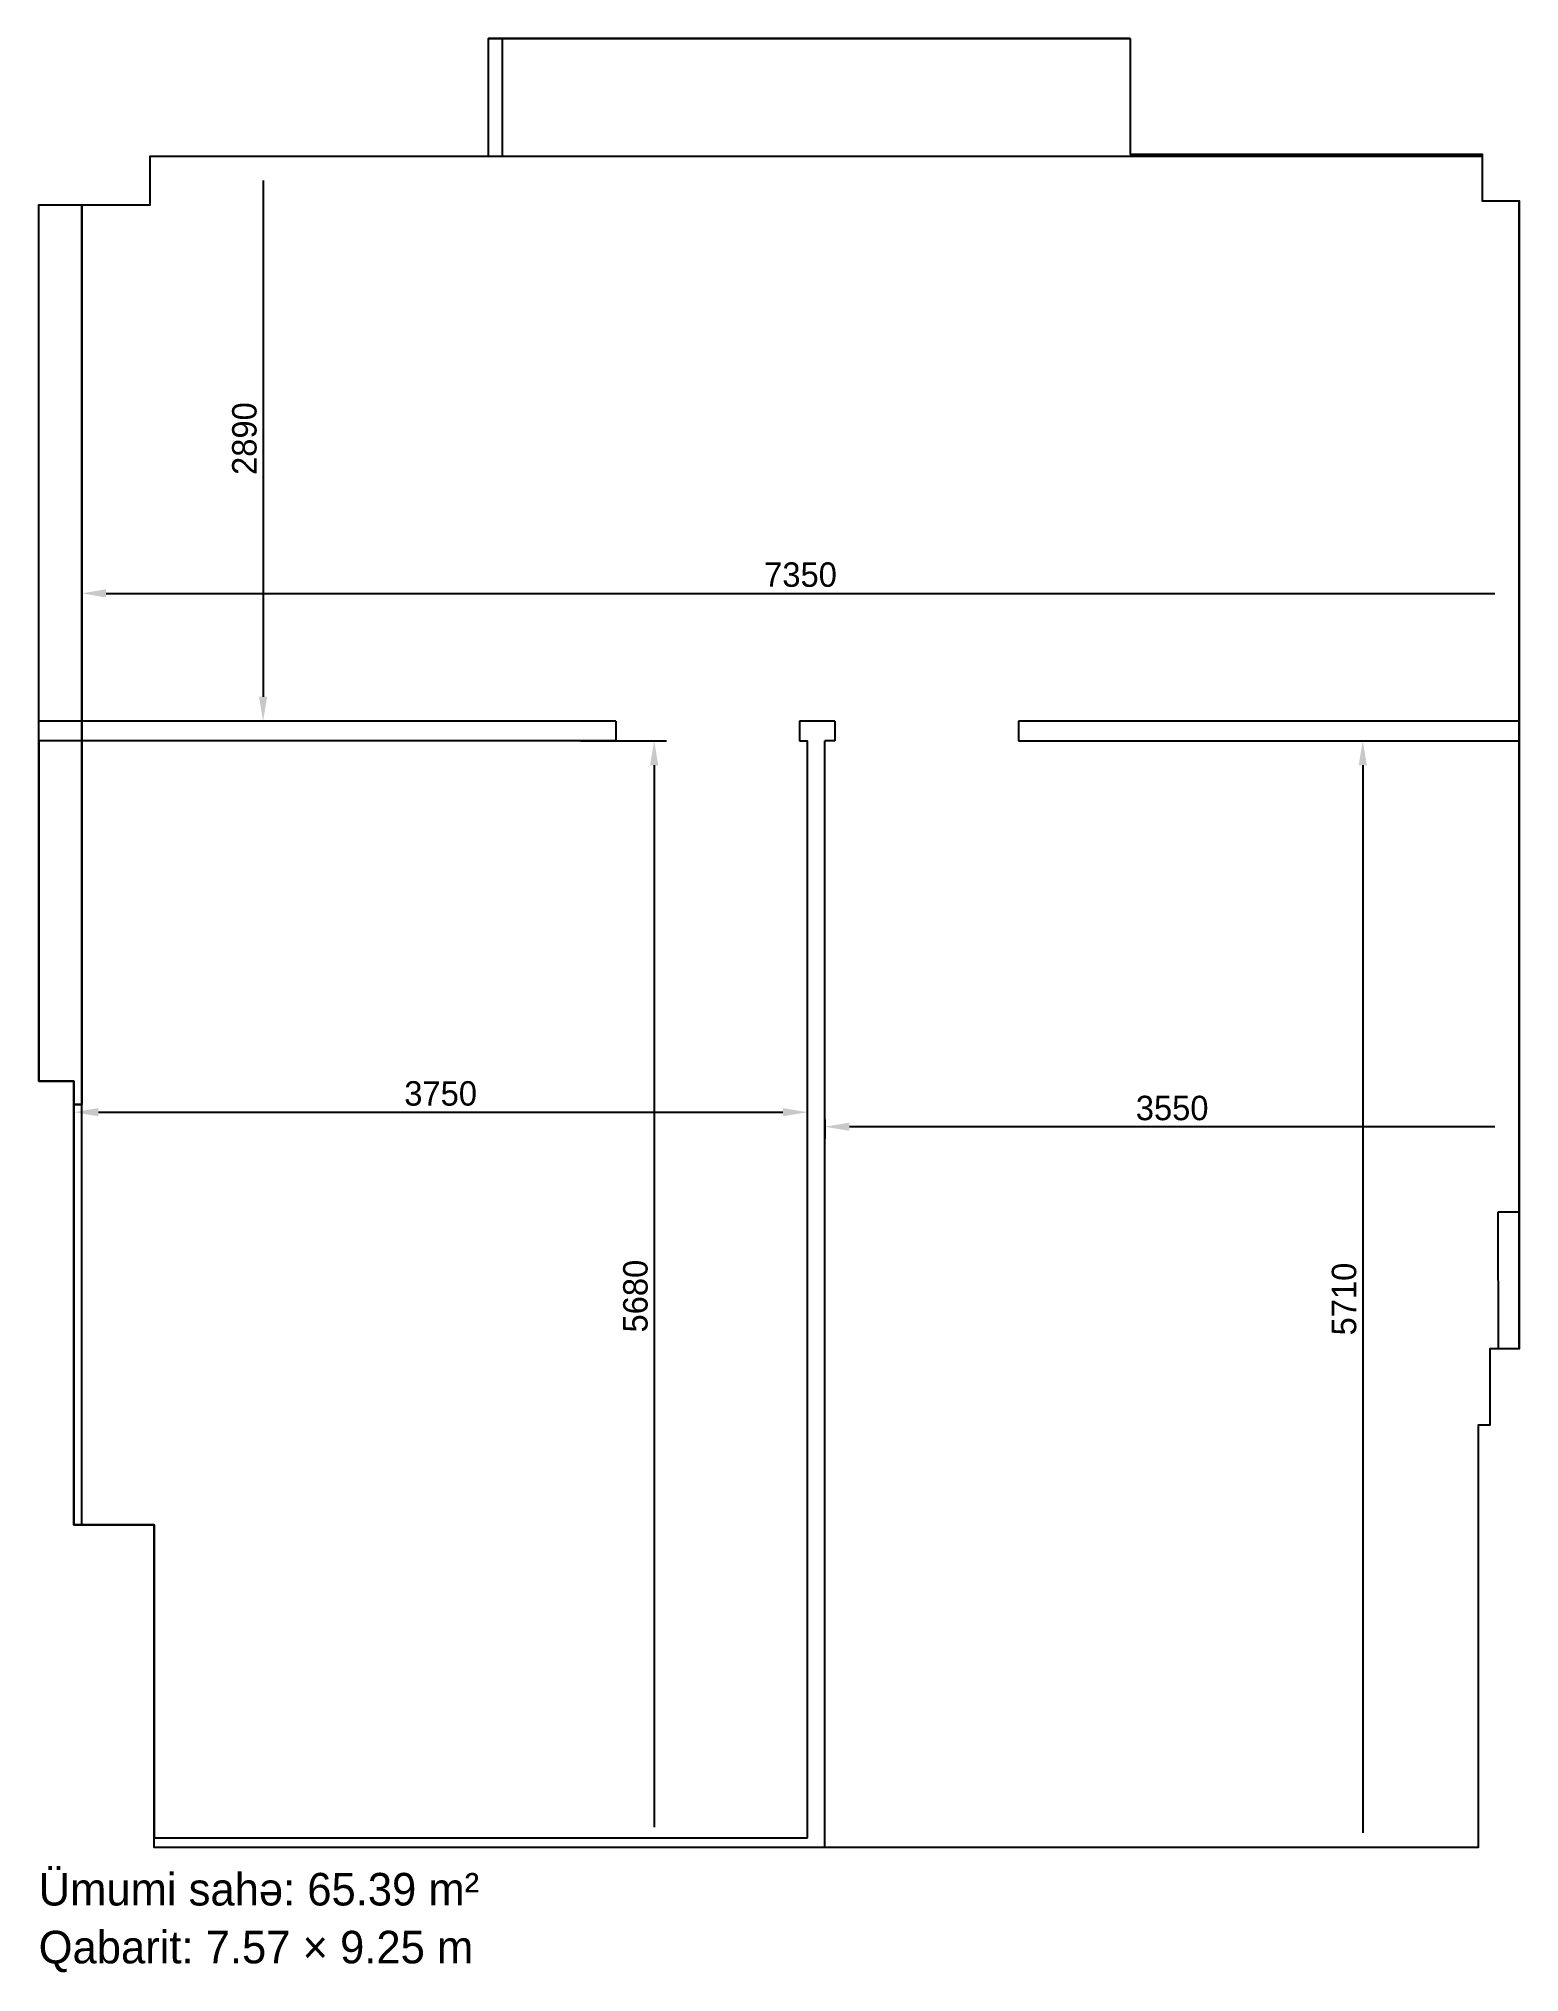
# Model space of a CAD drawing. Header units: millimetres. Extents: x 1383545 to 1391115, y 65599 to 75486.
import ezdxf

# ---------------------------------------------------------------- set-up
doc = ezdxf.new("R2010")
doc.units = ezdxf.units.MM
doc.layers.add('OFFICE_BOUNDARY', color=3, linetype='Continuous')
doc.layers.add('sutun1', color=7, linetype='Continuous')

msp = doc.modelspace()

# ---------------------------------------------------------------- linework, layer by layer
for p, q in [((1385845.2, 74886.4), (1385845.2, 75486.4)), ((1385845.2, 75486.4), (1386845.2, 75486.4)), ((1387895.2, 75486.4), (1389125.2, 75486.4)), ((1389125.2, 75486.4), (1389125.2, 74896.4)), ((1384115.2, 74636.4), (1384115.2, 74886.4)), ((1384115.2, 74886.4), (1385845.2, 74886.4)), ((1389125.2, 74896.4), (1390925.2, 74896.4)), ((1390925.2, 74896.4), (1390925.2, 74656.4)), ((1390925.2, 74656.4), (1391115.2, 74656.4)), ((1391115.2, 74656.4), (1391115.2, 71996.4)), ((1383545.2, 71996.4), (1383545.2, 74636.4)), ((1383565.2, 74636.4), (1384115.2, 74636.4)), ((1386495.2, 71996.4), (1383545.2, 71996.4)), ((1391115.2, 71996.4), (1388555.2, 71996.4)), ((1386495.2, 71896.4), (1383545.2, 71896.4)), ((1383545.2, 71896.4), (1383545.2, 70156.4)), ((1387475.2, 66286.4), (1387475.2, 71896.4)), ((1387565.2, 66236.4), (1387565.2, 71896.4)), ((1388555.2, 71896.4), (1391115.2, 71896.4)), ((1391115.2, 71896.4), (1391115.2, 68786.4)), ((1383545.2, 70156.4), (1383725.2, 70156.4)), ((1383725.2, 70156.4), (1383725.2, 67886.4)), ((1390905.2, 68396.4), (1390905.2, 66236.4)), ((1383725.2, 67886.4), (1384135.2, 67886.4)), ((1384135.2, 67886.4), (1384135.2, 66286.4)), ((1384135.2, 66286.4), (1387475.2, 66286.4))]:
    msp.add_line(p, q)
at = {"color": 1, "lineweight": 30}
for p, q in [((1385845.2, 75486.4), (1389125.2, 75486.4)), ((1391115.2, 74656.4), (1391115.2, 68786.4)), ((1383545.2, 70156.4), (1383545.2, 70851.4))]:
    msp.add_line(p, q, dxfattribs=at)
at = {"color": 18, "true_color": 0x000000}
for p, q in [((1385845.2, 75486.4), (1389125.2, 75486.4)), ((1385845.2, 74886.4), (1385845.2, 75486.4)), ((1389125.2, 75486.4), (1389125.2, 74896.4)), ((1384115.2, 74636.4), (1384115.2, 74886.4)), ((1384115.2, 74886.4), (1385845.2, 74886.4)), ((1389125.2, 74896.4), (1390925.2, 74896.4)), ((1390925.2, 74896.4), (1390925.2, 74656.4)), ((1390925.2, 74656.4), (1391115.2, 74656.4)), ((1391115.2, 74656.4), (1391115.2, 68786.4)), ((1383545.2, 70156.4), (1383545.2, 74636.4)), ((1383545.2, 74636.4), (1384115.2, 74636.4)), ((1383725.2, 70156.4), (1383545.2, 70156.4)), ((1383725.2, 67886.4), (1383725.2, 70156.4)), ((1390965.2, 68396.4), (1390905.2, 68396.4)), ((1390905.2, 68396.4), (1390905.2, 66236.4)), ((1384135.2, 67886.4), (1383725.2, 67886.4)), ((1384135.2, 66236.4), (1384135.2, 67886.4)), ((1390905.2, 66236.4), (1384135.2, 66236.4))]:
    msp.add_line(p, q, dxfattribs=at)
at = {"color": 0, "lineweight": -2, "transparency": 16777216}
for p, q in [((1384692.6, 74761.4), (1384692.6, 72121.4)), ((1383765.2, 72392.6), (1383765.2, 72712.5)), ((1383890.2, 72650), (1390990.2, 72650)), ((1385096.3, 71996.4), (1384630.1, 71996.4)), ((1386316.8, 71896.4), (1386754.4, 71896.4)), ((1389866.4, 71896.4), (1390377.3, 71896.4)), ((1386691.9, 71771.4), (1386691.9, 66341.4)), ((1390314.8, 71771.4), (1390314.8, 66311.4)), ((1383725.2, 69052.6), (1383725.2, 70059.4)), ((1387475.2, 69052.6), (1387475.2, 70059.4)), ((1383850.2, 69996.9), (1387350.2, 69996.9)), ((1387565.2, 69958.9), (1387565.2, 69860)), ((1390990.2, 69922.5), (1387690.2, 69922.5))]:
    msp.add_line(p, q, dxfattribs=at)
at = {"color": 0, "lineweight": -2}
for p, q in [((1391115.2, 72392.6), (1391115.2, 72712.5)), ((1391115.2, 69958.9), (1391115.2, 69860))]:
    msp.add_line(p, q, dxfattribs=at)
for points in [[(1386495.2, 71996.4), (1386495.2, 71896.4)], [(1387615.2, 71996.4), (1387435.2, 71996.4)], [(1387435.2, 71996.4), (1387435.2, 71896.4)], [(1387615.2, 71996.4), (1387615.2, 71896.4)], [(1388555.2, 71996.4), (1388555.2, 71896.4)], [(1387435.2, 71896.4), (1387475.2, 71896.4)], [(1387615.2, 71896.4), (1387565.2, 71896.4)]]:
    msp.add_lwpolyline(points)
at = {"color": 0, "transparency": 16777216}
for points in [[(1383890.2, 72670.9), (1383890.2, 72629.2), (1383765.2, 72650)], [(1384671.7, 72121.4), (1384713.4, 72121.4), (1384692.6, 71996.4)], [(1386671, 71771.4), (1386712.7, 71771.4), (1386691.9, 71896.4)], [(1390293.9, 71771.4), (1390335.6, 71771.4), (1390314.8, 71896.4)], [(1383850.2, 70017.8), (1383850.2, 69976.1), (1383725.2, 69996.9)], [(1387350.2, 70017.8), (1387350.2, 69976.1), (1387475.2, 69996.9)], [(1387690.2, 69943.3), (1387690.2, 69901.6), (1387565.2, 69922.5)]]:
    msp.add_solid(points, dxfattribs=at)
at = {"layer": 'OFFICE_BOUNDARY'}
msp.add_lwpolyline([(1389125.2, 75486.4), (1389125.2, 74896.4), (1390925.2, 74896.4), (1390925.2, 74656.4), (1391115.2, 74656.4), (1391115.2, 68786.4), (1390965.2, 68786.4), (1390965.2, 68396.4), (1390905.2, 68396.4), (1390905.2, 66236.4), (1384135.2, 66236.4), (1384135.2, 67886.4), (1383725.2, 67886.4), (1383725.2, 70156.4), (1383545.2, 70156.4), (1383545.2, 74636.4), (1384115.2, 74636.4), (1384115.2, 74886.4), (1385845.2, 74886.4), (1385845.2, 75486.4), (1389125.2, 75486.4)], close=True, dxfattribs=at)
at = {"layer": 'sutun1'}
for p, q in [((1385845.2, 75486.4), (1385915.2, 75486.4)), ((1385915.2, 75486.4), (1385915.2, 74886.4)), ((1384115.2, 74886.4), (1385845.2, 74886.4)), ((1385845.2, 74886.4), (1385915.2, 74886.4)), ((1389315.2, 74886.4), (1389315.2, 74896.4)), ((1389315.2, 74886.4), (1390925.2, 74886.4)), ((1383725.2, 70036.4), (1383765.2, 70036.4)), ((1383765.2, 67886.4), (1383765.2, 70036.4))]:
    msp.add_line(p, q, dxfattribs=at)
at = {"layer": 'sutun1', "color": 134}
for p, q in [((1389125.2, 75486.4), (1385845.2, 75486.4)), ((1383765.2, 74636.4), (1383765.2, 70036.4)), ((1383765.2, 70036.4), (1383725.2, 70036.4))]:
    msp.add_line(p, q, dxfattribs=at)
at = {"layer": 'sutun1', "color": 183}
for p, q in [((1384115.2, 74886.4), (1385845.2, 74886.4)), ((1385845.2, 74886.4), (1390925.2, 74886.4)), ((1383765.2, 67886.4), (1383765.2, 74636.4)), ((1391115.2, 69486.4), (1391005.2, 69486.4)), ((1391005.2, 69486.4), (1391007.3, 68786.4))]:
    msp.add_line(p, q, dxfattribs=at)

# ---------------------------------------------------------------- texts
for s, p in [('Ümumi sahə: 65.39 m²', (1383545.2, 65940.4)), ('Qabarit: 7.57 × 9.25 m', (1383545.2, 65644.4))]:
    msp.add_text(s, height=166.5).set_placement(p)
at = {"color": 0, "transparency": 16777216, "char_height": 125, "attachment_point": 5, "rotation": 90}
for s, insert in [('2890', (1384597.5, 73441.4)), ('5680', (1386596.8, 69056.4)), ('5710', (1390219.7, 69041.4))]:
    msp.add_mtext(s, dxfattribs=dict(at, insert=insert))
at = {"color": 0, "transparency": 16777216, "char_height": 125, "attachment_point": 5}
for s, insert in [('7350', (1387440.2, 72745.1)), ('3750', (1385600.2, 70092.1)), ('3550', (1389340.2, 70017.6))]:
    msp.add_mtext(s, dxfattribs=dict(at, insert=insert))

doc.saveas('drawing.dxf')
